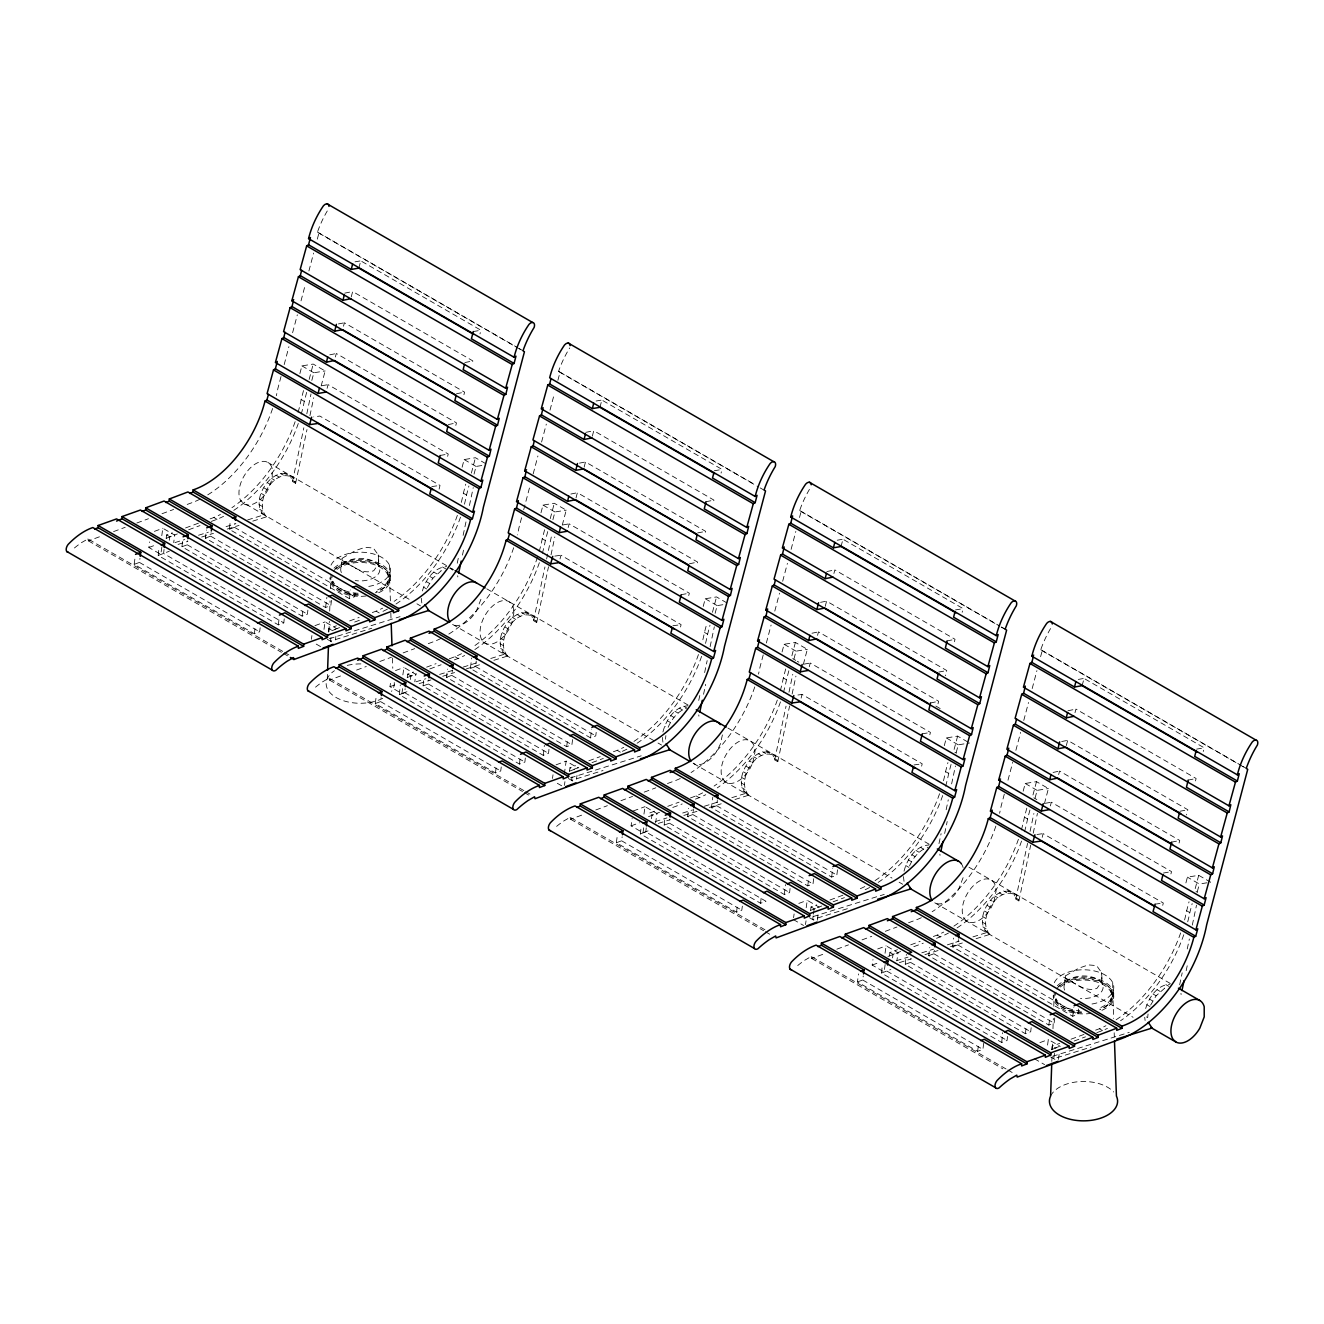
<?xml version="1.0" encoding="UTF-8"?>
<svg xmlns="http://www.w3.org/2000/svg" width="1324" height="1324" viewBox="0 0 1324 1324"><rect width="100%" height="100%" fill="white"/><g stroke="black" fill="none" stroke-linecap="round" stroke-linejoin="round"><path stroke-width="0.75" stroke-dasharray="5 3.75" d="M327.309 678.484L327.442 674.413M328.981 631.531L329.328 621.32M329.693 611.109L330.057 600.897M330.503 588.65L331 574.351M1051.819 1061.368L1051.968 1057.28M1052.249 1049.104L1052.547 1040.945M1052.977 1028.682L1053.341 1018.487M1053.772 1006.223L1054.285 991.941M341.377 566.722L341.989 558.38L355.362 550.635L365.076 547.308L373.318 548.02L378.267 554.922L379.161 566.722M1064.661 984.295L1065.257 975.97L1078.646 968.225L1088.361 964.898L1096.603 965.61L1101.535 972.511L1102.445 984.295M284.23 618.838L283.799 622.892L278.388 624.878L158.201 555.484L159.029 547.673M164.044 549.46L163.613 553.498L283.799 622.892M278.388 624.878L279.215 617.067M525.314 758.04L524.883 762.078L519.488 764.08L399.302 694.686L400.328 684.922M399.302 694.686L404.714 692.7L405.127 688.646M519.488 764.08L520.315 756.252M640.402 833.888L645.798 831.886L765.984 901.28L760.572 903.266L640.402 833.888L641.213 826.06M645.798 831.886L646.228 827.848M760.572 903.266L761.399 895.454M1007.498 1036.427L1007.084 1040.465L1001.672 1042.468L881.486 973.074L882.314 965.262M1001.672 1042.468L1002.698 1032.687M252.801 521.11L266.571 516.807C245.304 504.279 274.432 459.08 293.762 478.345L295.6 483.31L292.472 481.506L290.635 476.541M266.571 516.807C252.851 502.243 275.458 465.502 293.762 478.345M493.885 660.295L507.655 656.009C486.388 643.481 515.516 598.283 534.863 617.547L536.7 622.512L533.555 620.691L531.718 615.726M507.655 656.009C493.935 641.428 516.559 604.704 534.863 617.547M665.492 739.222L665.873 735.631M722.408 734.886L720.322 744.171L717.641 749.781A23.948 13.819 -60 0 1 693.693 763.6L693.131 763.087M734.986 799.497L748.755 795.194C727.488 782.666 756.616 737.468 775.947 756.732L777.8 761.697L774.656 759.893L772.819 754.928M748.755 795.194C735.035 780.63 757.642 743.889 775.947 756.732M976.086 938.683L989.839 934.396C968.589 921.868 997.717 876.67 1017.047 895.934L1018.884 900.899L1015.756 899.079L1013.903 894.13M989.839 934.396C976.119 919.832 998.743 883.091 1017.047 895.934M1148.057 1014.019L1147.676 1017.61L1144.532 1015.806L1145.111 1020.523M307.88 610.116L307.416 614.187L302.137 616.123L181.951 546.746L182.861 538.818M181.951 546.746L187.23 544.793L187.694 540.738M302.137 616.123L303.047 608.212M548.98 749.318L548.517 753.373L543.237 755.325L423.051 685.931L423.945 678.02M423.051 685.931L428.331 683.995L428.794 679.924M543.237 755.325L544.363 745.412M790.064 888.503L789.601 892.575L784.321 894.511L664.135 825.133L665.045 817.206M664.135 825.133L669.431 823.18L669.894 819.126M784.321 894.511L785.446 884.614M1031.164 1027.705L1030.701 1031.76L1025.421 1033.713L905.235 964.319L906.361 954.422M905.235 964.319L910.515 962.383L910.978 958.311M1025.421 1033.713L1026.315 1025.786M355.097 593.169L354.65 596.71L349.453 598.68L229.284 529.302L230.376 520.531M229.284 529.302L234.464 527.333L234.911 523.791M349.453 598.68L350.562 589.908M596.197 732.371L595.75 735.912L590.554 737.882L470.368 668.488L471.692 657.962M470.368 668.488L475.564 666.518L476.226 661.206M590.554 737.882L591.646 729.11M837.513 869.785L836.834 875.098L831.654 877.067L711.468 807.69L712.792 797.164M711.468 807.69L716.665 805.72L717.327 800.408M831.654 877.067L832.746 868.296M1078.597 1008.987L1077.935 1014.3L1072.738 1016.269L952.552 946.875L953.661 938.104M952.552 946.875L957.749 944.906L958.411 939.593M1072.738 1016.269L1073.847 1007.498M331.497 600.368L330.818 605.564L325.572 607.484L205.386 538.107L206.461 529.898M205.386 538.107L210.632 536.17L211.079 532.711M325.572 607.484L326.912 597.24M572.58 739.57L571.902 744.75L566.672 746.686L446.486 677.292L447.545 669.1M446.486 677.292L451.732 675.372L452.411 670.176M566.672 746.686L567.731 738.478M813.681 878.755L813.002 883.952L807.756 885.872L687.586 816.494L688.646 808.285M687.586 816.494L692.816 814.558L693.495 809.378M807.756 885.872L808.832 877.68M1054.765 1017.957L1054.103 1023.138L1048.856 1025.074L928.67 955.68L929.746 947.488M928.67 955.68L933.916 953.76L934.363 950.301M1048.856 1025.074L1049.915 1016.865M260.166 627.758L259.62 631.796L254.34 633.749L134.154 564.355L135.23 556.361M134.154 564.355L139.434 562.419L139.98 558.38M254.34 633.749L255.416 625.739M501.25 766.96L500.72 770.998L495.441 772.935L375.255 703.557L376.33 695.547M375.255 703.557L380.534 701.604L381.08 697.566M495.441 772.935L496.517 764.941M742.35 906.146L741.804 910.184L736.525 912.137L616.355 842.743L617.431 834.749M616.355 842.743L621.618 840.806L622.164 836.768M736.525 912.137L737.6 904.126M983.715 1043.329L982.904 1049.386L977.625 1051.322L857.439 981.945L858.515 973.934M857.439 981.945L862.718 979.992L863.265 975.954M977.625 1051.322L978.701 1043.329M161.876 546.928L160.816 554.375L148.884 547.491L149.695 541.913M161.776 535.69L162.835 528.259L174.768 535.144L173.692 542.575M166.129 538.504L166.642 534.913L172.302 532.827M169.257 540.308L169.77 536.733L177.333 533.936M311.388 639.293L311.918 635.57M323.999 629.363L325.059 621.916L336.991 628.801M328.352 632.16L328.865 628.569L336.428 625.789M330.967 637.556L330.454 641.147L371.763 628.255M335.386 639.955L335.915 636.248M406.965 691.707L401.9 693.561L389.984 686.676L390.779 681.099M402.86 674.892L403.936 667.462L415.852 674.346L414.793 681.777M401.9 693.561L402.711 687.983M407.213 677.689L407.726 674.115L413.402 672.013M410.357 679.51L410.87 675.919L416.547 673.833M552.472 778.479L553.018 774.772M564.289 774.126L566.159 761.118L578.075 768.003M564.405 785.364L564.934 781.657M569.452 771.362L569.965 767.771L575.626 765.686M572.067 776.758L571.554 780.332L603.016 770.518M576.486 779.157L577.016 775.434M648.065 830.893L643.001 832.763L631.085 825.878L632.144 818.447M643.961 814.094L645.02 806.647L656.952 813.532L655.612 822.833M643.001 832.763L643.795 827.186M651.458 818.695L651.971 815.121L659.518 812.324M793.572 917.681L794.102 913.957M806.184 907.751L807.259 900.303L819.175 907.188M805.489 924.566L806.035 920.842M810.536 910.548L811.049 906.957L816.726 904.871M813.168 915.943L812.655 919.535L850.008 907.867M813.416 914.156L814.194 908.777L821.757 905.997M817.305 920.213L818.381 912.766M885.16 964.517L884.101 971.948L872.168 965.064L872.979 959.486M885.044 953.28L886.12 945.849L898.036 952.734L896.977 960.165M889.414 956.077L889.927 952.502L897.473 949.705M892.541 957.897L893.055 954.306L900.618 951.526M1047.549 1045.083L1048.343 1039.505L1060.276 1046.39M1051.637 1049.75L1052.15 1046.159L1059.713 1043.378M1054.516 1053.341L1053.739 1058.72L1091.108 1047.069M1058.406 1059.399L1059.465 1051.968M292.472 481.506L303.841 427.768M306.804 413.833L311.008 393.94M295.6 483.31L306.986 429.572M309.932 415.653L313.722 397.73M457.227 563.23L458.915 555.269M463.119 535.359L466.081 521.424M469.441 505.503L473.231 487.596M462.473 555.087L464.161 547.126M533.555 620.691L544.942 566.953M546.63 558.993L551.678 535.111M536.7 622.512L548.5 566.788M551.032 554.839L554.822 536.932M698.741 700.429L700.429 692.469M704.633 672.559L707.165 660.626M710.111 646.691L714.331 626.782M703.557 694.273L705.675 684.326M774.656 759.893L786.042 706.155M788.988 692.22L792.778 674.313M777.8 761.697L789.601 705.973M792.116 694.041L795.923 676.117M938.981 843.603L941.099 833.657M946.147 809.775L948.265 799.812M951.625 783.891L955.431 765.984M944.657 833.475L947.19 821.525M1015.756 899.079L1027.556 843.355M1030.072 831.422L1033.879 813.499M1018.884 900.899L1030.684 845.175M1033.216 833.226L1037.437 813.333M1179.667 984.791L1182.183 972.842M1187.247 948.96L1189.349 939.014M1192.312 925.079L1196.515 905.169M1186.172 970.674L1187.86 962.714M439.105 489.152L440.015 485.428L319.829 416.05L313.689 416.894M560.019 558.96L560.929 555.236L681.099 624.63L680.205 628.337M801.119 698.145L802.013 694.438L922.199 763.816L921.289 767.539M1042.203 837.347L1043.113 833.624L1163.3 903.018L1162.389 906.725M281.019 376.546L277.875 388.511A105.986 61.185 -60 0 1 276.302 395.727M284.18 364.597L288.913 346.673M292.604 332.721L297.337 314.798M301.011 300.862L305.232 284.925M308.906 270.973L313.639 253.05M317.33 239.114L318.902 233.123L317.479 232.097A69.758 40.283 -60 0 1 328.6 208.762M299.886 373.583L301.922 365.887L313.209 364.067L325.141 370.952L321.07 386.343M298.065 412.409A110.868 64.015 -60 0 0 301.144 399.55L303.527 390.53M309.154 379.458L313.209 364.067M301.21 414.213A110.868 64.015 -60 0 0 304.288 401.371L306.672 392.334M311.802 380.468L313.838 372.772L325.141 370.952M327.094 388.346L328.071 384.639L448.24 454.033L447.264 457.74M335.369 357L336.296 353.491L456.482 422.886L455.555 426.378M343.495 326.234L344.406 322.775L464.592 392.169L463.218 397.349M351.241 296.907L352.664 291.528L472.85 360.906L471.89 364.497M358.837 268.127L360.757 260.845L480.943 330.239L479.983 333.88M462.109 467.256L464.145 459.56L475.432 457.723L487.364 464.608M461.298 502.375A110.868 64.015 -60 0 0 463.367 493.223L465.75 484.187M471.377 473.115L475.432 457.723M464.443 504.179A110.868 64.015 -60 0 0 466.511 495.027L468.895 485.991M474.042 474.124L476.061 466.445L485.478 464.923M521.59 517.734L518.958 527.697A105.986 61.185 -60 0 1 517.403 534.913M523.692 509.773L530.014 485.858M533.175 473.909L537.908 455.986M541.582 442.051L546.316 424.11M550.006 410.175L554.21 394.238M557.901 380.286L560.002 372.325L558.579 371.299A69.758 40.283 -60 0 1 569.701 347.947M540.986 512.785L543.006 505.089L554.309 503.269L566.225 510.154L562.17 525.529M539.166 551.595A110.868 64.015 -60 0 0 542.244 538.752L544.627 529.716M550.238 518.644L554.309 503.269M542.31 553.415A110.868 64.015 -60 0 0 545.372 540.556L547.755 531.536M552.902 519.67L554.938 511.974L566.225 510.154M568.178 527.548L569.154 523.841L689.341 593.218L688.364 596.925M576.006 497.94L577.38 492.693L697.566 562.071L696.639 565.58M584.132 467.157L585.506 461.977L705.675 531.371L704.765 534.813M592.341 436.109L593.764 430.714L713.934 500.108L712.991 503.699M599.938 407.312L601.857 400.047L722.043 469.424L721.083 473.065M703.209 606.442L705.245 598.746L716.532 596.925L728.448 603.81M702.862 639.724A110.868 64.015 -60 0 0 704.467 632.409L706.851 623.389M712.461 612.317L716.532 596.925M705.527 643.381A110.868 64.015 -60 0 0 707.595 634.229L709.995 625.193M715.126 613.326L717.161 605.631L726.578 604.108M763.22 654.933L760.059 666.899A105.986 61.185 -60 0 1 758.486 674.115M766.364 642.984L771.098 625.06M774.788 611.109L779.522 593.185M782.683 581.236L787.416 563.312M791.107 549.361L795.84 531.437M799.514 517.502L801.103 511.527L799.663 510.501A69.758 40.283 -60 0 1 810.784 487.149M782.07 651.971L784.106 644.275L795.393 642.454L807.326 649.339L803.254 664.731M780.266 690.797A110.868 64.015 -60 0 0 783.328 677.954L785.711 668.918M795.393 642.454L791.338 657.846L795.724 660.378M783.394 692.601A110.868 64.015 -60 0 0 786.473 679.758L788.856 670.722M794.003 658.856L796.022 651.16L807.326 649.339M809.278 666.733L810.255 663.026L930.441 732.42L929.448 736.127M817.553 635.388L818.48 631.879L938.666 701.273L937.276 706.519M825.233 606.342L826.59 601.162L946.776 670.556L945.402 675.736M833.905 573.507L834.848 569.916L955.034 639.293L953.611 644.689M841.038 546.514L842.958 539.232L963.127 608.626L962.167 612.267M944.293 745.644L946.329 737.948L957.633 736.111L967.844 742.019M943.482 780.763A110.868 64.015 -60 0 0 945.551 771.611L947.951 762.574M957.633 736.111L953.561 751.502L956.491 753.191M945.617 786.274A110.868 64.015 -60 0 0 948.696 773.415L951.079 764.395M956.226 752.529L958.262 744.833L969.549 742.996M1004.304 794.135L1001.143 806.084A105.986 61.185 -60 0 1 999.587 813.3M1007.994 780.184L1012.728 762.26M1015.889 750.311L1020.622 732.387M1023.766 720.438L1028.516 702.498M1032.19 688.563L1036.924 670.639M1040.614 656.687L1042.187 650.713L1040.763 649.687A69.758 40.283 -60 0 1 1051.885 626.335M1023.171 791.173L1025.206 783.477L1036.493 781.657L1048.409 788.541L1044.355 803.916M1021.35 829.982A110.868 64.015 -60 0 0 1024.428 817.14L1026.812 808.103M1036.493 781.657L1032.422 797.031L1036.824 799.58M1024.495 831.803A110.868 64.015 -60 0 0 1027.556 818.96L1029.956 809.924M1035.087 798.058L1037.122 790.362L1048.409 788.541M1050.362 805.935L1051.339 802.228L1171.525 871.606L1170.548 875.313M1058.654 774.573L1059.581 771.081L1179.75 840.459L1178.377 845.722M1066.316 745.544L1067.69 740.364L1187.876 809.758L1186.503 814.922M1074.989 712.693L1075.949 709.101L1196.118 778.495L1195.175 782.087M1082.122 685.7L1084.042 678.434L1204.228 747.828L1203.268 751.453M1185.907 882.909L1187.429 877.133L1198.716 875.313L1210.649 882.198L1199.345 884.018L1187.429 877.133M1184.583 919.948A110.868 64.015 -60 0 0 1186.652 910.796L1189.035 901.776M1198.716 875.313L1194.662 890.704L1197.591 892.393M1187.727 921.769A110.868 64.015 -60 0 0 1189.796 912.617L1192.179 903.58M1197.31 891.714L1199.345 884.018M243.914 503.931A23.948 13.819 -60 0 0 267.862 490.095L272.231 478.808L272.231 468.679A23.948 13.819 -60 0 0 249.408 468.862A23.948 13.819 -60 0 0 241.216 501.432L409.795 599.689M422.406 590.934C425.583 579.78 434.057 567.317 446.651 566.622M480.926 599.292L476.541 610.579A23.948 13.819 -60 0 1 452.593 624.415L452.03 623.885M662.927 732.023C665.889 720.19 674.413 706.619 687.752 705.824M752.727 762.889L754.994 751.8L754.432 747.067A23.948 13.819 -60 0 0 731.593 747.249A23.948 13.819 -60 0 0 723.401 779.819L726.098 782.318A23.948 13.819 -60 0 0 750.046 768.483L752.727 762.889L749.682 761.118M904.027 871.209C906.99 859.392 915.513 845.821 928.836 845.01M963.111 877.68L958.725 888.967A23.948 13.819 -60 0 1 934.794 902.803L934.231 902.273M993.827 902.074L996.095 891.002L995.516 886.269A23.948 13.819 -60 0 0 972.677 886.451A23.948 13.819 -60 0 0 964.501 919.005L967.199 921.504A23.948 13.819 -60 0 0 991.13 907.685L993.827 902.074L990.782 900.32M1145.674 1008.507C1148.868 997.353 1157.341 984.891 1169.936 984.212M427.338 587.542L432.865 578.207L441.322 570.71L438.194 568.89M683.664 706.222L686.808 708.026C677.607 711.12 671.4 719.511 667.759 728.134L664.615 726.33M909.522 865.929C913.08 857.803 919.253 850.14 927.892 847.228M1150.622 1005.131L1156.133 995.797L1164.607 988.283L1161.462 986.479M282.757 651.375L87.947 538.918L81.443 542.674A76.891 44.404 -60 0 0 72.439 549.692M523.841 790.577L329.047 678.103L322.543 681.86A76.891 44.404 -60 0 0 313.523 688.894M764.941 929.762L570.148 817.305L563.627 821.062A76.891 44.404 -60 0 0 554.624 828.079M1006.041 1068.965L811.231 956.491L804.727 960.248A76.891 44.404 -60 0 0 795.707 967.281M87.947 538.918L88.394 540.854L100.012 536.584M113.583 531.586L125.201 527.3M136.819 523.013L148.454 518.727M162.008 513.729L173.643 509.442M187.197 504.444L191.07 503.021A105.986 61.185 -60 0 0 200.47 498.949M154.395 531.371L162.835 528.259M185.542 527.945L198.766 523.079M210.102 518.892L213.876 517.502A110.868 64.015 -60 0 0 220.429 514.49M188.67 529.766L200.007 525.578M211.344 521.408L217.02 519.322A110.868 64.015 -60 0 0 223.557 516.31M166.328 538.256L174.768 535.144M148.884 547.491L155.636 544.991M158.201 555.484L169.257 551.264M314.947 625.656L325.059 621.916M349.652 620.923L359.102 617.431M372.325 612.565L376.099 611.158A110.868 64.015 -60 0 0 382.653 608.163M339.556 627.609L332.01 630.389L328.865 628.569M354.683 622.032L360.343 619.946M331.927 630.671L335.303 629.43M329.047 678.103L329.494 680.056L343.048 675.058M356.603 670.06L366.301 666.485M379.856 661.487L391.474 657.201M403.108 652.914L414.726 648.644M428.281 643.646L432.17 642.206A105.986 61.185 -60 0 0 441.571 638.151M395.495 670.573L403.936 667.462M426.626 667.147L436.076 663.655M449.299 658.789L454.976 656.704A110.868 64.015 -60 0 0 461.513 653.692M429.77 668.951L441.107 664.78M454.331 659.898L458.104 658.508A110.868 64.015 -60 0 0 464.658 655.496M407.411 677.441L415.852 674.346M389.984 686.676L396.737 684.194M556.03 764.842L566.159 761.118M588.849 760.803L600.186 756.633M613.426 751.751L617.199 750.36A110.868 64.015 -60 0 0 623.753 747.348M578.77 767.49L573.093 769.575L569.965 767.771M591.994 762.624L603.33 758.437M569.651 771.114L576.387 768.615M570.148 817.305L570.578 819.242L584.149 814.243M595.767 809.974L607.385 805.687M620.956 800.689L632.574 796.403M644.192 792.116L655.827 787.83M667.445 783.543L673.254 781.408A105.986 61.185 -60 0 0 682.671 777.337M633.22 811L645.02 806.647M654.503 811.215L648.826 813.3L651.971 815.121M667.726 806.333L679.063 802.162M690.4 797.975L696.06 795.889A110.868 64.015 -60 0 0 702.614 792.877M672.758 807.458L682.191 803.966M695.431 799.1L699.204 797.71A110.868 64.015 -60 0 0 705.758 794.698M648.512 816.643L656.952 813.532M631.085 825.878L639.509 822.767M798.819 903.415L807.259 900.303M829.949 900.006L843.173 895.123M833.094 901.809L844.431 897.639M810.735 910.3L817.487 907.817M811.231 956.491L811.678 958.444L825.233 953.446M836.867 949.159L848.485 944.873M862.04 939.875L871.738 936.316M885.293 931.318L896.911 927.032M908.545 922.745L914.354 920.594A105.986 61.185 -60 0 0 923.755 916.539M877.68 948.96L886.12 945.849M910.713 944.839L920.147 941.347M933.387 936.482L937.16 935.092A110.868 64.015 -60 0 0 943.714 932.079M913.841 946.643L923.291 943.168M936.515 938.286L940.305 936.896A110.868 64.015 -60 0 0 948.497 933.039M887.924 956.458L898.036 952.734M872.168 965.064L878.921 962.581M881.486 973.074L890.837 969.466M1039.903 1042.617L1048.343 1039.505M1071.05 1039.191L1084.273 1034.325M1095.61 1030.138L1099.383 1028.748A110.868 64.015 -60 0 0 1105.937 1025.736M1059.068 1046.572L1055.278 1047.963L1052.15 1046.159M1074.178 1041.012L1085.514 1036.824M1096.851 1032.654L1102.528 1030.552A110.868 64.015 -60 0 0 1107.427 1028.367M1051.835 1049.502L1058.588 1047.003M174.934 542.608L184.764 539.53M198.534 535.244L208.365 532.182M226.056 526.654L235.887 523.592M247.687 519.902L263.426 515.003M178.061 544.412L187.892 541.351M201.662 537.048L213.462 533.373M227.232 529.07L239.032 525.396M329.295 638.714L400.08 616.636M416.017 681.794L425.848 678.732M439.618 674.429L453.387 670.143M463.218 667.081L478.957 662.166M490.757 658.491L504.527 654.188M419.162 683.614L430.962 679.924M442.762 676.25L454.562 672.559M466.362 668.885L482.085 663.986M570.379 777.916L641.18 755.822M655.148 821.608L666.948 817.918M682.688 813.019L692.518 809.957M704.318 806.266L718.088 801.98M731.841 797.677L745.611 793.39M658.293 823.412L670.093 819.738M683.846 815.435L697.616 811.149M709.416 807.474L721.216 803.784M813.449 916.489L884.233 894.412M896.249 960.794L908.049 957.12M921.802 952.817L933.602 949.143M947.372 944.856L959.172 941.165M972.941 936.879L986.711 932.576M899.377 962.614L911.177 958.924M924.946 954.637L938.716 950.334M950.516 946.66L962.316 942.986M1052.563 1056.304L1129.273 1032.372M329.775 354.849L336.296 353.491M448.323 424.574L456.482 422.886M570.859 494.051L577.38 492.693M689.423 563.776L697.566 562.071M811.96 633.236L818.48 631.879M930.507 702.961L938.666 701.273M1053.06 772.438L1059.581 771.081M1171.608 842.163L1179.75 840.459M344.703 293.15L352.664 291.528M464.889 362.544L472.85 360.906M585.804 432.352L593.764 430.714M705.99 501.73L713.934 500.108M826.888 571.538L834.848 569.916M947.074 640.932L955.034 639.293M1067.988 710.74L1075.949 709.101M1188.174 780.117L1196.118 778.495M338.398 323.933L344.406 322.775M456.565 393.691L464.592 392.169M579.482 463.119L585.506 461.977M697.665 532.893L705.675 531.371M820.582 602.321L826.59 601.162M938.766 672.079L946.776 670.556M1061.683 741.506L1067.69 740.364M1179.85 811.281L1187.876 809.758M321.98 385.714L328.071 384.639M440.131 455.456L448.24 454.033M563.081 524.9L569.154 523.841M681.231 594.658L689.341 593.218M804.164 664.102L810.255 663.026M922.315 733.844L930.441 732.42M1045.265 803.304L1051.339 802.228M1163.415 873.046L1171.525 871.606M355.031 261.838L360.757 260.845M473.297 331.546L480.943 330.239M596.114 401.023L601.857 400.047M714.381 470.732L722.043 469.424M837.215 540.225L842.958 539.232M955.481 609.934L963.127 608.626M1078.299 679.411L1084.042 678.434M1196.582 749.136L1204.228 747.828M431.823 486.57L440.015 485.428M554.789 556.097L560.929 555.236M672.923 625.756L681.099 624.63M797.925 695.001L802.013 694.438M914.007 764.958L922.199 763.816M1036.973 834.484L1043.113 833.624M1155.107 904.143L1163.3 903.018M449.796 568.426L453.304 569.519L449.796 567.483M317.479 232.097L517.651 347.666M519.438 348.692L523.013 350.761M558.579 371.299L755.16 484.799M799.663 510.501L999.835 626.053M1001.623 627.096L1005.197 629.148M1040.763 649.687L1240.919 765.255M1242.706 766.282L1246.281 768.35M318.902 233.123L524.436 351.787M560.002 372.325L758.371 486.851M760.158 487.894L765.52 490.989M801.103 511.527L999.471 626.053M1001.258 627.079L1006.621 630.174M1042.187 650.713L1247.721 769.376M935.853 706.056L942.953 710.161M301.922 365.887L313.838 372.772M464.145 459.56L476.061 466.445M543.006 505.089L554.938 511.974M705.245 598.746L717.161 605.631M784.106 644.275L796.022 651.16M946.329 737.948L958.262 744.833M1025.206 783.477L1037.122 790.362M797.296 661.288L798.869 662.199M301.144 399.55L304.288 401.371M463.367 493.223L466.511 495.027M542.244 538.752L545.372 540.556M704.467 632.409L707.595 634.229M783.328 677.954L786.473 679.758M945.551 771.611L948.696 773.415M1024.428 817.14L1027.556 818.96M1186.652 910.796L1189.796 912.617M267.862 462.457L448.008 566.457M486.785 588.849L690.88 706.685M727.869 728.034L931.98 845.871M968.969 867.237L1173.064 985.073M284.428 472.966L287.573 474.77M525.529 612.151L528.657 613.972M766.613 751.353L769.757 753.157M1007.713 890.539L1010.841 892.359M280.34 473.363L283.485 475.184M292.323 480.281L295.451 482.085M442.564 567.02L445.708 568.84M521.441 612.565L524.569 614.369M533.407 619.466L536.551 621.287M762.525 751.751L765.669 753.571M774.507 758.669L777.635 760.472M1003.625 890.953L1006.77 892.757M1015.607 897.854L1018.735 899.675M1165.848 984.609L1168.993 986.413M275.971 475.233L279.099 477.037M517.055 614.419L520.2 616.239M679.278 708.092L682.423 709.896M758.156 753.621L761.283 755.425M920.379 847.277L923.507 849.098M999.239 892.806L1002.384 894.627M271.585 478.427L274.713 480.231M433.809 572.084L436.937 573.904M512.669 617.613L515.814 619.433M674.892 711.286L678.037 713.09M753.77 756.815L756.898 758.619M915.993 850.471L919.137 852.292M994.854 896.017L997.998 897.821M1157.093 989.673L1160.221 991.477M267.498 482.73L270.642 484.551M429.721 576.403L432.865 578.207M508.598 621.932L511.726 623.736M670.821 715.589L673.949 717.409M911.905 854.791L915.049 856.595M1153.005 993.976L1156.133 995.797M263.989 487.877L267.134 489.681M426.212 581.534L429.357 583.338M505.089 627.063L508.217 628.867M667.313 720.719L670.441 722.54M746.173 766.265L749.318 768.069M908.396 859.921L911.541 861.725M987.274 905.451L990.402 907.271M1149.497 999.107L1152.641 1000.927M261.291 493.471L264.436 495.292M423.531 587.128L426.659 588.948M502.392 632.673L505.536 634.477M743.492 771.859L746.62 773.679M905.715 865.515L908.843 867.336M984.576 911.061L987.721 912.865M1146.799 1004.717L1149.944 1006.521M259.603 499.165L262.748 500.969M500.704 638.367L503.832 640.171M741.788 777.552L744.932 779.356M982.888 916.754L986.032 918.558M259.024 504.56L262.169 506.364M500.124 643.745L503.269 645.566M741.225 782.947L744.353 784.751M982.309 922.133L985.453 923.953M259.603 509.277L262.748 511.097M500.704 648.479L503.832 650.283M741.788 787.681L744.932 789.485M982.888 926.866L986.032 928.687M261.291 513.017L264.436 514.837M502.392 652.219L505.536 654.023M743.492 791.404L746.62 793.225M984.576 930.606L987.721 932.41M416.928 603.81L420.486 605.879M452.593 624.415L656.241 741.986M658.011 743.012L661.586 745.064M693.693 763.6L891.979 878.077M899.112 882.198L902.687 884.266M934.794 902.803L1133.079 1017.279M234.464 527.333L354.65 596.71M475.564 666.518L595.75 735.912M716.665 805.72L836.834 875.098M957.749 944.906L1077.935 1014.3M213.876 517.502L217.02 519.322M376.099 611.158L379.243 612.979M454.976 656.704L458.104 658.508M617.199 750.36L620.344 752.164M696.06 795.889L699.204 797.71M937.16 935.092L940.305 936.896M1099.383 1028.748L1102.528 1030.552M210.632 536.17L330.818 605.564M451.732 675.372L571.902 744.75M692.816 814.558L813.002 883.952M933.916 953.76L1054.103 1023.138M187.23 544.793L307.416 614.187M428.331 683.995L548.517 753.373M669.431 823.18L789.601 892.575M910.515 962.383L1030.701 1031.76M166.642 534.913L169.77 536.733M407.726 674.115L410.87 675.919M811.049 906.957L814.194 908.777M889.927 952.502L893.055 954.306M327.326 639.327L334.856 643.679M568.41 778.529L575.94 782.865M809.51 917.714L817.04 922.067M1050.611 1056.916L1058.141 1061.252M404.714 692.7L524.883 762.078M886.898 971.088L1007.084 1040.465M316.221 644.093L321.335 647.055M557.321 783.295L562.435 786.241M793.308 919.535L803.519 925.443M1034.392 1058.737L1044.619 1064.628M139.434 562.419L259.62 631.796M380.534 701.604L500.72 770.998M621.618 840.806L741.804 910.184M862.718 979.992L982.904 1049.386M284.544 652.418L289.906 655.512M525.628 791.603L530.99 794.698M1007.829 1069.991L1013.191 1073.085M88.394 540.854L281.416 652.302M283.204 653.328L288.566 656.423M329.494 680.056L522.5 791.487M524.287 792.53L529.65 795.625M570.578 819.242L763.6 930.689M765.388 931.715L770.75 934.81M811.678 958.444L1002.897 1068.849M450.16 567.698L452.858 570.197M1180.958 993.331L1181.107 994.556M939.875 854.146L940.023 855.37M903.448 876.604L904.027 881.337M698.774 714.943L698.923 716.168M662.348 737.418L662.927 742.135M457.674 575.758L457.839 576.983M421.264 598.216L421.826 602.95M1065.257 975.97L1065.506 978.122C1075.204 983.02 1085.316 992.636 1097 988.316L1101.8 981.597L1101.535 972.511M341.989 558.38L342.237 560.532C351.919 565.431 362.048 575.046 373.732 570.743L378.515 564.007L378.267 554.922M1112.723 991.941L1113.666 1018.487M1114.179 1032.77L1114.328 1036.858M390.398 600.897L389.455 574.351L389.455 581.435M390.828 613.144L391.11 621.32M392.417 658.078L392.781 668.272M1112.723 982.722L1112.723 989.988M1112.723 991.759L1112.723 999.024M1110.952 990.253L1110.952 992.206M1110.952 998.743L1110.952 1000.696M1056.056 1000.696L1056.056 998.743A28.416 16.401 0 0 0 1079.739 1010.758M389.455 565.149L389.455 572.398M387.667 572.68L387.667 574.633M387.667 581.17L387.667 583.123M332.787 583.123L332.787 581.17A28.416 16.401 0 0 0 358.324 593.284M961.423 863.827A23.948 13.819 -60 0 1 963.111 867.568M539.365 562.683A110.868 64.015 -60 0 1 474.522 649.77M537.478 557.156A110.868 64.015 -60 0 1 473.016 646.873M701.604 656.34A110.868 64.015 -60 0 1 636.745 743.443M626.881 749.169A110.868 64.015 -60 0 1 621.966 751.486M698.46 654.536A110.868 64.015 -60 0 1 633.6 741.622M513.679 547.722A105.986 61.185 -60 0 1 448.339 634.361M331 565.149A30.253 17.46 0 0 1 381.626 557.305A30.253 17.46 0 0 1 368.055 586.532M336.975 569.436A28.416 16.401 0 0 1 380.815 567.566A28.416 16.401 0 0 1 375.371 592.755M358.324 595.237A28.416 16.401 0 0 1 332.175 576.271M333.499 571.339A28.416 16.401 0 0 1 378.052 564.14A28.416 16.401 0 0 1 375.371 590.802M335.485 568.823A30.253 17.46 0 0 1 381.345 566.374A30.253 17.46 0 0 1 378.25 592.904M366.185 595.999A30.253 17.46 0 0 1 330.024 577.943M334.029 568.178A30.253 17.46 0 0 1 381.213 564.338A30.253 17.46 0 0 1 376.347 591.696M358.208 594.344A30.253 17.46 0 0 1 330.024 577.86M394.254 682.522A34.076 19.678 0 0 1 391.49 691.409M382.752 698.344A34.076 19.678 0 0 1 336.23 697.566A34.076 19.678 0 0 1 334.442 670.722M347.252 665.393A34.076 19.678 0 0 1 363.256 663.986M341.377 572.564A19.562 11.287 0 0 1 358.572 558.397A19.562 11.287 0 0 1 379.756 570.627A19.562 11.287 0 0 1 355.213 580.541M298.281 423.498A110.868 64.015 -60 0 1 233.421 510.584M295.136 421.677A110.868 64.015 -60 0 1 231.932 507.671M460.504 517.154A110.868 64.015 -60 0 1 395.644 604.24M387.435 609.106A110.868 64.015 -60 0 1 380.865 612.284M457.359 515.334A110.868 64.015 -60 0 1 394.155 601.328M272.595 408.52A105.986 61.185 -60 0 1 207.239 495.176M780.465 701.886A110.868 64.015 -60 0 1 717.26 787.879M777.32 700.065A110.868 64.015 -60 0 1 714.116 786.059M942.688 795.542A110.868 64.015 -60 0 1 877.829 882.628M869.62 887.494A110.868 64.015 -60 0 1 863.066 890.671M939.56 793.721A110.868 64.015 -60 0 1 874.701 880.824M864.837 886.55A110.868 64.015 -60 0 1 858.3 889.546M754.779 686.908A105.986 61.185 -60 0 1 691.062 772.554M1054.285 982.722A30.253 17.46 0 0 1 1104.895 974.894A30.253 17.46 0 0 1 1091.34 1004.122M1060.259 987.025A28.416 16.401 0 0 1 1103.339 984.708A28.416 16.401 0 0 1 1100.426 1009.633M1081.609 1012.827A28.416 16.401 0 0 1 1056.056 992.206M1056.784 988.929A28.416 16.401 0 0 1 1101.32 981.729A28.416 16.401 0 0 1 1098.639 1008.391M1058.753 986.413A30.253 17.46 0 0 1 1105.441 984.427A30.253 17.46 0 0 1 1099.632 1011.238M1091.34 1013.323A30.253 17.46 0 0 1 1053.292 995.516A30.253 17.46 0 0 0 1081.493 1011.933M1057.313 985.768A30.253 17.46 0 0 1 1104.481 981.911A30.253 17.46 0 0 1 1099.632 1009.285M1050.594 1096.073A34.076 19.678 0 0 1 1079.705 1081.609A34.076 19.678 0 0 1 1113.649 1091.986M1064.661 990.137A19.562 11.287 0 0 1 1081.178 976.02A19.562 11.287 0 0 1 1103.107 987.439A19.562 11.287 0 0 1 1080.45 998.362M1021.565 841.071A110.868 64.015 -60 0 1 956.706 928.157M1018.421 839.267A110.868 64.015 -60 0 1 953.561 926.353M1183.788 934.727A110.868 64.015 -60 0 1 1120.567 1020.721M1180.644 932.924A110.868 64.015 -60 0 1 1115.784 1020.01M995.863 826.11A105.986 61.185 -60 0 1 932.146 911.74M513.911 612.615L511.643 623.687L508.946 629.297A23.948 13.819 -60 0 1 484.998 643.116L482.317 640.617A23.948 13.819 -60 0 1 490.492 608.064A23.948 13.819 -60 0 1 513.331 607.882L513.911 612.615"/><path stroke-width="1.5" d="M327.591 670.325L328.468 645.814M1051.753 1063.404L1050.594 1096.073A34.076 19.678 0 0 0 1083.512 1120.849A34.076 19.678 0 0 0 1116.43 1096.073L1114.477 1040.945M164.259 547.441L164.673 543.403L122.007 518.76L116.562 521.093M405.343 686.626L405.773 682.588L363.107 657.962L357.662 660.279M646.443 825.828L646.873 821.79L604.191 797.147L600.566 798.703M887.527 965.014L887.957 960.976L845.291 936.349L841.667 937.889M187.925 538.702L188.389 534.631L145.723 510.005L142.181 511.461M429.026 677.888L429.489 673.833L386.823 649.19L383.281 650.663M670.126 817.09L670.589 813.019L627.907 788.392L624.365 789.849M235.358 520.249L235.804 516.708L193.139 492.065L189.663 493.438M476.458 659.435L476.888 655.893L434.222 631.267L429.026 633.335M717.542 798.637L717.989 795.095L675.323 770.452L670.11 772.521M958.642 937.822L959.089 934.281L916.407 909.654L911.21 911.723M211.31 530.99L211.989 525.793L169.306 501.167L165.814 502.524M452.626 668.454L453.073 664.996L410.407 640.353L406.898 641.726M693.726 807.64L694.173 804.181L651.507 779.555L647.999 780.912M934.81 946.842L935.274 943.383L892.591 918.74L887.345 920.792M140.245 556.361L140.791 552.323L98.125 527.697L94.6 529.037M381.345 695.547L381.891 691.525L339.209 666.882L335.684 668.239M622.446 834.749L622.975 830.711L580.309 806.084L576.784 807.425M863.529 973.934L864.076 969.913L821.41 945.27L817.884 946.627M458.667 572.994L461.199 561.062M699.767 712.196L702.299 700.247M940.868 851.382L942.969 841.435M1181.951 990.584L1184.07 980.621M277.279 361.435L275.375 368.833L273.505 369.926L267.084 393.625L472.618 512.289L479.023 488.589L480.91 487.497L482.797 480.099L480.926 481.175L275.392 362.528L281.929 338.613L283.816 337.521L285.057 332.307M283.816 337.521L326.482 362.164L327.723 356.934M447.909 426.328L446.668 431.541L489.334 456.184L490.989 449.217L489.119 450.309L283.584 331.645L290.122 307.648L292.008 306.556L293.283 301.392M518.379 500.621L516.476 508.035L514.589 509.111L508.184 532.827L713.702 651.491L720.124 627.775L721.994 626.682L723.897 619.284L722.01 620.377L516.492 501.713L523.013 477.798L524.9 476.723L526.141 471.493M524.9 476.723L567.582 501.349L568.823 496.136M689.01 565.514L687.752 570.743L730.434 595.37L732.089 588.419L730.203 589.494L524.685 470.848L531.222 446.833L533.109 445.741L534.383 440.594M766 615.908L767.655 608.941L765.769 610.033L971.303 728.697L973.19 727.604L971.518 734.572L969.631 735.664L963.111 759.562L757.576 640.915L764.114 617.001L766 615.908L808.666 640.551L816.627 638.88L927.975 703.176M808.666 640.551L809.907 635.321M930.507 702.961L928.852 709.929L971.518 734.572M1000.083 780.862L998.66 786.423L996.773 787.499L990.369 811.215L1195.886 929.878L1202.308 906.162L1204.178 905.07L1206.081 897.672L1204.195 898.764L998.677 780.101L1005.214 756.186L1007.084 755.11L1008.756 748.143M1007.084 755.11L1049.766 779.737L1051.008 774.523M1171.608 842.163L1169.936 849.131L1212.619 873.757L1214.274 866.806L1212.387 867.882L1006.869 749.235L1013.406 725.221L1015.293 724.129L1016.567 718.982M489.119 450.309L495.656 426.295L497.526 425.219L499.247 418.334L497.361 419.427L291.843 300.763L298.43 276.749L300.316 275.657L301.607 270.295M300.316 275.657L342.982 300.3L344.273 294.938M464.459 364.332L463.168 369.677L505.834 394.32L507.555 387.171L505.669 388.263L300.151 269.6L306.672 245.883L308.558 244.791L310.445 237.526L308.558 238.618L514.076 357.265L515.963 356.189L514.076 363.455L512.206 364.53L505.669 388.263M730.203 589.494L736.74 565.497L738.627 564.405L740.331 557.52L738.461 558.612L532.927 439.949L539.53 415.935L541.4 414.859L543.121 407.709M541.4 414.859L584.083 439.485L585.374 434.14M705.99 501.73L704.269 508.879L746.935 533.506L748.656 526.373L746.769 527.448L541.251 408.802L547.772 385.069L549.642 383.977L551.065 378.532M971.303 728.697L977.84 704.682L979.727 703.607L981.432 696.722L979.545 697.814L774.027 579.151L780.614 555.137L782.501 554.044L784.222 546.911M782.501 554.044L825.166 578.687L826.457 573.325M947.074 640.932L945.353 648.065L988.018 672.708L989.74 665.558L987.87 666.651L782.335 547.987L788.856 524.271L790.742 523.179L792.629 515.913L790.742 517.005L996.277 635.652L998.147 634.577L996.26 641.842L994.39 642.918L987.87 666.651M1212.387 867.882L1218.924 843.885L1220.811 842.792L1222.515 835.907L1220.645 837L1015.111 718.336L1021.714 694.322L1023.601 693.246L1025.322 686.097M1023.601 693.246L1066.267 717.873L1067.558 712.527M1188.174 780.117L1186.453 787.267L1229.119 811.893L1230.84 804.76L1228.953 805.836L1023.435 687.189L1029.956 663.456L1031.843 662.381L1033.25 656.919M292.008 306.556L334.674 331.182L336.395 324.314M456.151 395.413L454.86 400.576L497.526 425.219M533.109 445.741L575.774 470.384L577.479 463.499M697.235 534.615L695.961 539.762L738.627 564.405M765.769 610.033L772.306 586.036L774.192 584.943L775.483 579.78M774.192 584.943L816.875 609.57L818.58 602.701M938.335 673.8L937.044 678.964L979.727 703.607M1015.293 724.129L1057.959 748.772L1059.663 741.887M1179.419 813.002L1178.145 818.166L1220.811 842.792M275.375 368.833L318.058 393.476L319.481 387.915M440.131 455.456L438.227 462.854L480.91 487.497M516.476 508.035L559.142 532.662L560.565 527.118M681.231 594.658L679.328 602.056L721.994 626.682M651.507 779.555L651.507 777.387L670.11 770.353L875.644 889L875.644 891.184L880.841 889.116L880.841 886.931A88.394 51.024 -60 0 0 952.734 798.14L954.621 797.048L956.673 789.584L954.803 790.676L749.268 672.013L755.69 648.313L757.56 647.221L759.463 639.823L757.576 640.915M757.56 647.221L800.242 671.864L802.145 664.466M922.315 733.844L920.428 741.241L963.094 765.884L964.997 758.486L963.111 759.562M998.66 786.423L1041.326 811.049L1043.229 803.651M1162.935 874.883L1161.512 880.443L1204.178 905.07M308.558 244.791L351.224 269.434L352.647 263.973M473.297 331.546L471.41 338.812L514.076 363.455M549.642 383.977L592.324 408.62L593.731 403.175M713.917 472.552L712.511 478.014L755.177 502.64L757.063 495.375L755.177 496.467L549.659 377.803A61.401 35.45 -60 0 1 564.57 344.919A5.462 3.161 -60 0 1 570.081 345.597M790.742 523.179L833.408 547.822L834.832 542.36M955.018 611.754L953.594 617.199L996.26 641.842M1031.843 662.381L1074.509 687.007L1075.916 681.562M1196.102 750.94L1194.695 756.401L1237.361 781.028L1239.247 773.762L1237.361 774.854L1031.843 656.191A61.401 35.45 -60 0 1 1046.754 623.306A5.462 3.161 -60 0 1 1052.282 623.985M954.803 790.676L961.207 766.977L963.094 765.884M480.926 481.175L487.447 457.26L489.334 456.184M722.01 620.377L728.548 596.462L730.434 595.37M1204.195 898.764L1210.732 874.85L1212.619 873.757M497.361 419.427L503.964 395.413L505.834 394.32M746.769 527.448L753.29 503.732L755.177 502.64M738.461 558.612L745.048 534.598L746.935 533.506M979.545 697.814L986.148 673.8L988.018 672.708M1228.953 805.836L1235.474 782.12L1237.361 781.028M1220.645 837L1227.232 812.986L1229.119 811.893M193.139 492.065L193.139 489.897A88.394 51.024 -60 0 0 265.015 401.089L266.902 399.997L268.458 394.403M266.902 399.997L309.584 424.64L311.637 417.176M431.31 488.44L429.754 494.034L472.436 518.66L474.488 511.196L472.618 512.289M434.222 631.267L434.222 629.082A88.394 51.024 -60 0 0 506.116 540.291L508.002 539.199L509.541 533.605M508.002 539.199L550.668 563.842L552.737 556.378M672.393 627.626L670.854 633.22L713.52 657.862L715.589 650.398L713.702 651.491M675.323 770.452L675.323 768.284A88.394 51.024 -60 0 0 747.216 679.477L749.086 678.385L750.642 672.791M749.086 678.385L791.769 703.027L793.821 695.563M913.494 766.828L911.938 772.422L954.621 797.048M916.407 909.654L916.407 907.47A88.394 51.024 -60 0 0 988.3 818.679L990.186 817.587L992.255 810.123M990.186 817.587L1032.852 842.23L1034.921 834.765M1155.107 904.143L1153.039 911.607L1195.704 936.25L1197.773 928.786L1195.886 929.878M291.843 300.763L293.713 299.671M524.685 470.848L526.571 469.755M169.306 501.167L169.306 498.983L187.925 491.965L393.443 610.612L393.443 612.797L398.656 610.728L398.656 608.543A88.394 51.024 -60 0 0 470.55 519.753L472.436 518.66M410.407 640.353L410.407 638.185L429.026 631.151L634.544 749.814L634.544 751.982L639.757 749.914L639.757 747.746A88.394 51.024 -60 0 0 711.633 658.938L713.52 657.862M1031.843 656.191L1033.713 655.099M998.677 780.101L1000.563 779.009M892.591 918.74L892.591 916.572L911.21 909.538L1116.728 1028.202L1116.728 1030.37L1121.941 1028.301L1121.941 1026.133A88.394 51.024 -60 0 0 1193.834 937.326L1195.704 936.25M161.048 544.942L164.673 543.403M279.414 615.114L284.859 612.78L327.524 637.423L327.524 635.239L122.007 516.592L122.007 518.76M327.524 637.423L322.096 639.74L322.096 637.572L116.562 518.909L98.125 525.512L98.125 527.697M402.148 684.144L405.773 682.588M520.514 754.299L525.959 751.982L568.625 776.609L568.625 774.441L363.107 655.777L363.107 657.962M568.625 776.609L563.18 778.942L563.18 776.774L357.662 658.111L339.209 664.714L339.209 666.882M643.232 823.346L646.873 821.79M763.418 892.724L767.043 891.168L809.725 915.811L809.725 913.643L604.191 794.979L604.191 797.147M809.725 915.811L804.28 918.144L804.28 915.96L598.746 797.296L580.309 803.9L580.309 806.084M884.333 962.531L887.957 960.976M1004.519 1031.926L1008.143 1030.37L1050.809 1054.996L1050.809 1052.828L845.291 934.165L845.291 936.349M1050.809 1054.996L1045.364 1057.33L1045.364 1055.162L839.846 936.498L821.41 943.102L821.41 945.27M183.076 536.832L188.389 534.631M305.033 605.498L308.575 604.025L351.241 628.652L351.241 626.484L145.723 507.82L145.723 510.005M351.241 628.652L345.945 630.853L345.945 628.685L140.41 510.021L122.007 516.592M424.177 676.034L429.489 673.833M546.133 744.684L549.675 743.211L592.341 767.854L592.341 765.686L386.823 647.022L386.823 649.19M592.341 767.854L587.029 770.055L587.029 767.887L381.511 649.223L363.107 655.777M665.277 815.22L670.589 813.019M787.217 883.886L790.759 882.413L833.441 907.056L833.441 904.871L627.907 786.208L627.907 788.392M833.441 907.056L828.129 909.257L828.129 907.072L622.594 788.409L604.191 794.979M865.466 929.051L869.007 927.578L911.673 952.221L908.132 953.694M1028.318 1023.071L1031.859 1021.598L1074.525 1046.241L1074.525 1044.073L869.007 925.41L869.007 927.578M1074.525 1046.241L1069.213 1048.443L1069.213 1046.274L863.695 927.611L845.291 934.165M232.329 518.081L235.804 516.708M352.515 587.459L355.99 586.085L398.656 610.728M473.429 657.267L476.888 655.893M591.878 727.356L597.074 725.287L639.757 749.914M714.513 796.469L717.989 795.095M832.962 866.541L838.175 864.473L880.841 889.116M955.614 935.654L959.089 934.281M1074.062 1005.744L1079.259 1003.675L1121.941 1028.301M206.726 527.846L211.989 525.793M328.666 596.545L332.175 595.188L374.841 619.831L374.841 617.646L169.306 498.983M374.841 619.831L369.578 621.866L369.578 619.698L164.06 501.035L145.723 507.82M449.581 666.353L453.073 664.996M569.75 735.747L573.259 734.373L615.925 759.016L615.925 756.848L410.407 638.185M615.925 759.016L610.678 761.068L610.678 758.884L405.144 640.237L386.823 647.022M690.665 805.555L694.173 804.181M809.096 875.627L814.359 873.575L857.025 898.218L857.025 896.034L651.507 777.387M857.025 898.218L851.762 900.254L851.762 898.086L646.244 779.422L627.907 786.208M931.765 944.74L935.274 943.383M1050.197 1014.813L1055.443 1012.777L1098.126 1037.404L1098.126 1035.236L892.591 916.572M1098.126 1037.404L1092.863 1039.456L1092.863 1037.288L887.345 918.624L869.007 925.41M135.511 554.359L140.791 552.323M257.452 623.058L260.977 621.717L303.643 646.344L303.643 644.176L98.125 525.512M303.643 646.344L298.363 648.379L298.363 646.195L92.829 527.548A60.904 35.169 -60 0 0 68.252 544.313A5.561 3.211 -60 0 0 66.2 549.46A5.561 3.211 -60 0 0 68.219 552.29M378.366 692.866L381.891 691.525M498.536 762.26L502.061 760.903L544.743 785.546L544.743 783.361L339.209 664.714M544.743 785.546L539.447 787.565L539.447 785.397L333.929 666.733A60.904 35.169 -60 0 0 309.353 683.515A5.561 3.211 -60 0 0 307.3 688.662A5.561 3.211 -60 0 0 309.32 691.476M619.45 832.068L622.975 830.711M739.636 901.445L743.161 900.105L785.827 924.731L785.827 922.563L580.309 803.9M785.827 924.731L780.548 926.767L780.548 924.582L575.013 805.935A60.904 35.169 -60 0 0 550.436 822.701A5.561 3.211 -60 0 0 548.384 827.848A5.561 3.211 -60 0 0 550.403 830.678M860.55 971.253L864.076 969.913M980.736 1040.647L984.262 1039.29L1026.928 1063.933L1026.928 1061.765L821.41 943.102M1026.928 1063.933L1021.631 1065.952L1021.631 1063.784L816.114 945.121A60.904 35.169 -60 0 0 791.537 961.903A5.561 3.211 -60 0 0 789.485 967.05A5.561 3.211 -60 0 0 791.504 969.863M374.841 617.646L393.443 610.612M615.925 756.848L634.544 749.814M857.025 896.034L875.644 889M1098.126 1035.236L1116.728 1028.202M351.241 626.484L369.578 619.698M592.341 765.686L610.678 758.884M833.441 904.871L851.762 898.086M1074.525 1044.073L1092.863 1037.288M323.039 648.032L333.168 644.292M290.353 657.449L293.928 659.518L396.588 621.684A105.986 61.185 -60 0 0 483.392 507.158L524.436 351.787L523.013 350.761A69.758 40.283 -60 0 1 534.135 327.425A5.462 3.161 -60 0 0 533.407 322.742A5.462 3.161 -60 0 0 529.004 324.38A61.401 35.45 -60 0 0 514.076 357.265M565.828 786.605L575.94 782.865M806.912 925.79L817.04 922.067M1046.324 1065.621L1058.141 1061.252M303.643 644.176L322.096 637.572M544.743 783.361L563.18 776.774M785.827 922.563L804.28 915.96M1026.928 1061.765L1045.364 1055.162M327.524 635.239L345.945 628.685M568.625 774.441L587.029 767.887M809.725 913.643L828.129 907.072M1050.809 1052.828L1069.213 1046.274M399.285 619.665L428.794 610.463L424.971 604.754M640.386 758.867L669.878 749.665L666.071 743.956M877.547 899.294L910.978 888.851L907.155 883.141M1116.678 1039.092L1152.079 1028.053L1148.256 1022.343M326.482 362.164L334.442 360.492L447.562 425.798M567.582 501.349L575.543 499.694L688.646 565M1049.766 779.737L1057.727 778.082L1172.601 844.414M342.982 300.3L350.761 298.711M584.083 439.485L591.861 437.896M825.166 578.687L832.962 577.098M1066.267 717.873L1074.045 716.284M334.674 331.182L342.585 329.676L455.688 394.982M575.774 470.384L583.669 468.878L696.788 534.184M816.875 609.57L824.769 608.064L939.643 674.396M1057.959 748.772L1065.87 747.266L1180.743 813.598M318.058 393.476L326.101 392.053M559.142 532.662L567.202 531.255M800.242 671.864L808.302 670.441M1041.326 811.049L1049.386 809.643M351.224 269.434L358.837 268.127L473.727 334.442M592.324 408.62L599.938 407.312L714.811 473.644M833.408 547.822L841.038 546.514L955.911 612.846M1074.509 687.007L1082.122 685.7L1197.012 752.032M309.584 424.64L318.025 423.465L432.898 489.797M550.668 563.842L559.109 562.667L673.999 628.983M791.769 703.027L800.209 701.852L915.083 768.185M1032.852 842.23L1041.309 841.054L1154.412 906.361M327.127 203.83L532.662 322.493M568.228 343.015L773.746 461.679M809.328 482.217L1014.846 600.881M1050.412 621.403L1255.946 740.066M306.672 245.883L512.206 364.53M547.772 385.069L753.29 503.732M788.856 524.271L994.39 642.918M1029.956 663.456L1235.474 782.12M298.43 276.749L503.964 395.413M539.53 415.935L745.048 534.598M780.614 555.137L986.148 673.8M1021.714 694.322L1227.232 812.986M290.122 307.648L495.656 426.295M531.222 446.833L736.74 565.497M772.306 586.036L977.84 704.682M1013.406 725.221L1218.924 843.885M281.929 338.613L487.447 457.26M523.013 477.798L728.548 596.462M764.114 617.001L969.631 735.664M1005.214 756.186L1210.732 874.85M273.505 369.926L479.023 488.589M514.589 509.111L720.124 627.775M755.69 648.313L961.207 766.977M996.773 787.499L1202.308 906.162M265.015 401.089L470.55 519.753M506.116 540.291L711.633 658.938M747.216 679.477L952.734 798.14M988.3 818.679L1193.834 937.326M455.142 570.578L485.064 587.856M696.225 709.78L726.164 727.058M937.326 848.965L958.725 861.328M1178.426 988.167L1199.825 1000.514M427.619 610L449.035 622.346M668.719 749.185L690.118 761.548M909.82 888.387L931.219 900.734M1150.904 1027.573L1175.878 1041.988A23.948 13.819 -60 0 0 1199.825 1028.169L1204.211 1016.882L1204.211 1006.753A23.948 13.819 -60 0 0 1181.372 1006.935A23.948 13.819 -60 0 0 1173.196 1039.505L1175.878 1041.988M193.139 489.897L398.656 608.543M434.222 629.082L639.757 747.746M675.323 768.284L880.841 886.931M916.407 907.47L1121.941 1026.133M66.73 551.463L272.264 670.126M307.83 690.665L513.348 809.312M548.93 829.85L754.448 948.514M790.014 969.052L995.549 1087.699M293.928 659.518L293.481 657.581L286.96 661.338A76.891 44.404 -60 0 0 275.756 670.358A5.561 3.211 -60 0 1 271.867 669.249A5.561 3.211 -60 0 1 273.77 662.976A60.904 35.169 -60 0 1 298.363 646.195M391.192 623.356L391.987 645.814M932.096 900.303A23.948 13.819 -60 0 1 938.286 870.017A23.948 13.819 -60 0 1 961.423 863.827M539.447 785.397A60.904 35.169 -60 0 0 514.87 802.162A5.561 3.211 -60 0 0 512.951 808.434A5.561 3.211 -60 0 0 516.856 809.543A76.891 44.404 -60 0 1 528.061 800.524L534.565 796.767L535.012 798.72L637.688 760.87A105.986 61.185 -60 0 0 724.493 646.36L765.52 490.989L764.097 489.963A69.758 40.283 -60 0 1 775.219 466.611A5.462 3.161 -60 0 0 774.507 461.927A5.462 3.161 -60 0 0 770.088 463.582A61.401 35.45 -60 0 0 755.177 496.467M690.996 761.118A23.948 13.819 -60 0 1 697.202 730.831A23.948 13.819 -60 0 1 720.322 724.625M308.558 238.618A61.401 35.45 -60 0 1 323.47 205.733A5.462 3.161 -60 0 1 328.997 206.395M449.912 621.916A23.948 13.819 -60 0 1 454.264 594.112A23.948 13.819 -60 0 1 476.541 582.941M780.548 924.582A60.904 35.169 -60 0 0 755.971 941.364A5.561 3.211 -60 0 0 754.051 947.636A5.561 3.211 -60 0 0 757.94 948.745A76.891 44.404 -60 0 1 769.161 939.726L775.665 935.969L776.112 937.905L878.788 900.072A105.986 61.185 -60 0 0 965.577 785.546L1006.621 630.174L1005.197 629.148A69.758 40.283 -60 0 1 1016.319 605.813A5.462 3.161 -60 0 0 1015.591 601.129A5.462 3.161 -60 0 0 1011.188 602.768A61.401 35.45 -60 0 0 996.277 635.652M790.742 517.005A61.401 35.45 -60 0 1 805.654 484.121A5.462 3.161 -60 0 1 811.182 484.783M1021.631 1063.784A60.904 35.169 -60 0 0 997.055 1080.55A5.561 3.211 -60 0 0 995.135 1086.822A5.561 3.211 -60 0 0 999.041 1087.931A76.891 44.404 -60 0 1 1010.245 1078.911L1016.766 1075.154L1017.196 1077.107L1119.872 1039.257A105.986 61.185 -60 0 0 1206.677 924.748L1247.721 769.376L1246.281 768.35A69.758 40.283 -60 0 1 1257.403 744.998A5.462 3.161 -60 0 0 1256.691 740.315A5.462 3.161 -60 0 0 1252.272 741.97A61.401 35.45 -60 0 0 1237.361 774.854"/></g></svg>
